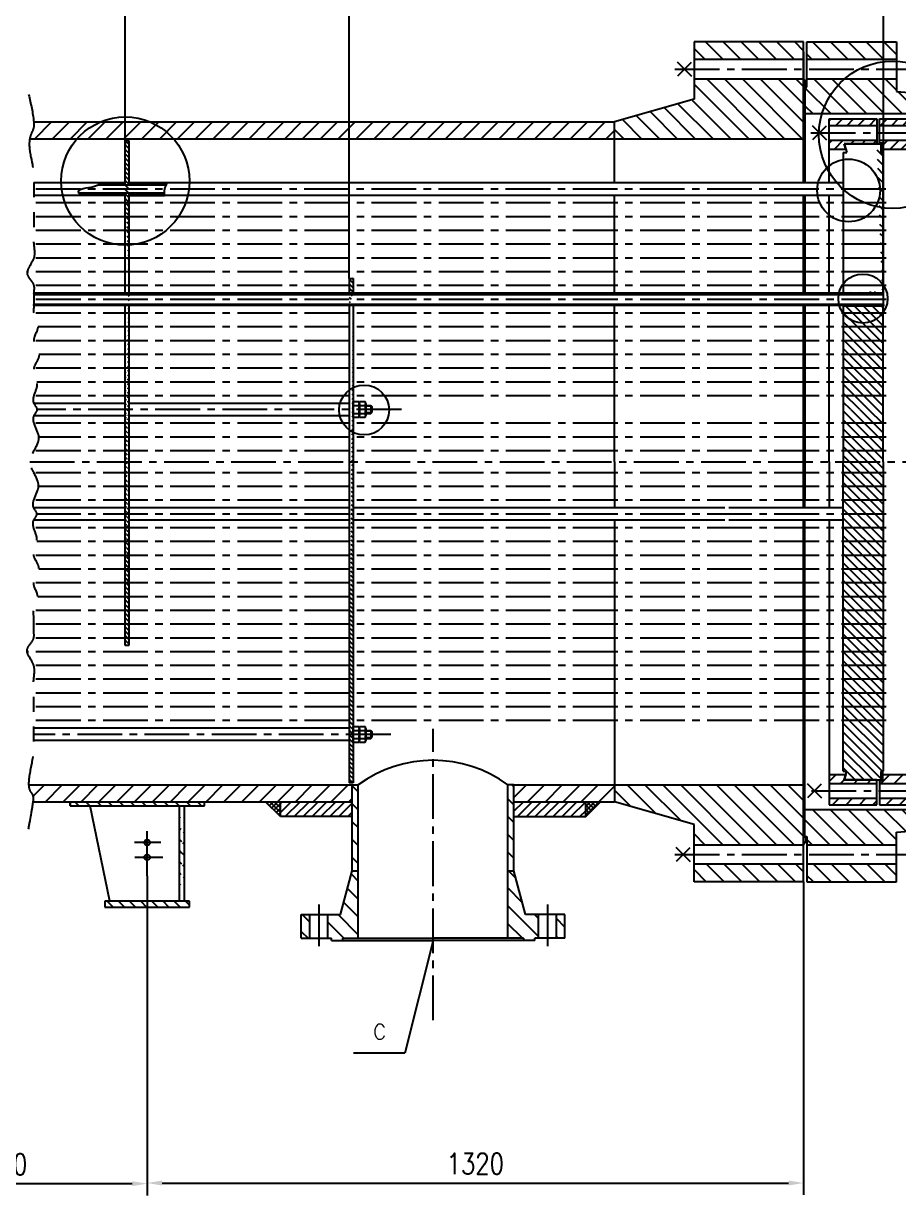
# Model space of a CAD drawing. Header units: inches. Extents: x 3444 to 13536, y 2141 to 9269.
# Drawn here: x 7655 to 9415, y 5562 to 7921 of the extents above; entities that cross this region are included whole.
import ezdxf

# ---------------------------------------------------------------- set-up
doc = ezdxf.new("R2010")
doc.units = ezdxf.units.IN
doc.header["$LTSCALE"] = 120
doc.linetypes.add('CENTER2', pattern=[1.125, 0.75, -0.125, 0.125, -0.125])
doc.linetypes.add('PHANTOM', pattern=[2.5, 1.25, -0.25, 0.25, -0.25, 0.25, -0.25])
for name, color, linetype in [('1轮廓实线层', 7, 'Continuous'), ('2细线层', 4, 'Continuous'), ('3中心线层', 1, 'CENTER2'), ('5剖面线层', 2, 'Continuous'), ('7标注层', 4, 'Continuous'), ('8符号标注层', 31, 'Continuous'), ('9双点划线层', 6, 'PHANTOM')]:
    doc.layers.add(name, color=color, linetype=linetype)
doc.styles.add('PC_TEXTSTYLE1', font='romans.shx', dxfattribs={"bigfont": 'hzfs.shx'})
doc.styles.add('TH_GBDIM', font='romans.shx', dxfattribs={"width": 0.8, "bigfont": 'hzfs.shx'})
doc.dimstyles.new('TH_GBDIM', dxfattribs={"dimscale": 12, "dimtxt": 3.5, "dimasz": 2.5, "dimexe": 2, "dimexo": 0, "dimgap": 1.5, "dimtad": 1, "dimdec": 1, "dimdsep": 46, "dimtxsty": 'TH_GBDIM', "dimcen": 2.5, "dimclrd": 130, "dimclre": 130, "dimclrt": 3, "dimadec": 0, "dimazin": 2, "dimtfac": 0.714286, "dimtdec": 1, "dimtmove": 0, "dimatfit": 3, "dimfxl": 1, "dimtolj": 1, "dimtzin": 0, "dimlwd": -1, "dimlwe": -1, "dimarcsym": 0})
pattern_1 = [(135, (-520.796, 459.931), (-17.96051, -17.96051), [])]
pattern_2 = [(135, (-520.7964, 459.9314), (-4.490128, -4.490128), []), (225, (-520.7964, 459.9314), (4.490128, -4.490128), [])]
pattern_3 = [(45, (-520.7964, 459.9314), (-2.245064, 2.245064), []), (135, (-520.7964, 459.9314), (-2.245064, -2.245064), [])]
pattern_4 = [(45, (-520.7964, 443.475), (-4.490128, 4.490128), [])]
pattern_5 = [(45, (-520.7964, 459.9314), (-0.56126601, 0.56126601), []), (135, (-520.7964, 459.9314), (-0.56126601, -0.56126601), [])]
pattern_6 = [(135, (-718.378, 459.931), (-8.980256, -8.980256), [])]
pattern_7 = [(75, (-718.378, 459.9314), (-6.133629, 1.643501), [])]
pattern_8 = [(135, (-373.764, 5.894), (-17.96051, -17.96051), [])]
pattern_9 = [(135, (-373.764, 5.894), (-4.490128, -4.490128), [])]
pattern_10 = [(135, (-373.764, 5.894), (-11.22532, -11.22532), [])]

# ---------------------------------------------------------------- blocks, each defined once
blk = doc.blocks.new('*D32')
at = {"layer": '1轮廓实线层', "color": 130}
for p, q in [((7859.9, 7684.6), (7859.9, 8478.4)), ((8309.9, 7407.6), (8309.9, 8478.4)), ((7889.9, 8454.4), (8279.9, 8454.4))]:
    blk.add_line(p, q, dxfattribs=at)
for points in [[(7889.9, 8459.4), (7889.9, 8449.4), (7859.9, 8454.4)], [(8279.9, 8459.4), (8279.9, 8449.4), (8309.9, 8454.4)]]:
    blk.add_solid(points, dxfattribs=at)
at = {"layer": 'Defpoints', "color": 0}
for p in [(8309.9, 8454.4), (7859.9, 7684.6), (8309.9, 7407.6)]:
    blk.add_point(p, dxfattribs=at)
at = {"layer": '1轮廓实线层', "color": 3, "insert": (8083.9, 8493.4), "char_height": 42, "attachment_point": 5, "style": 'TH_GBDIM'}
blk.add_mtext('\\A1;450', dxfattribs=at)
blk = doc.blocks.new('*D37')
at = {"layer": '1轮廓实线层', "color": 130}
for p, q in [((4558.8, 7038.6), (4558.8, 8720.8)), ((10024.9, 7038.6), (10024.9, 8720.8)), ((4588.8, 8696.8), (9994.9, 8696.8))]:
    blk.add_line(p, q, dxfattribs=at)
for points in [[(4588.8, 8701.8), (4588.8, 8691.8), (4558.8, 8696.8)], [(9994.9, 8701.8), (9994.9, 8691.8), (10024.9, 8696.8)]]:
    blk.add_solid(points, dxfattribs=at)
at = {"layer": 'Defpoints', "color": 0}
for p in [(10024.9, 8696.8), (4558.8, 7038.6), (10024.9, 7038.6)]:
    blk.add_point(p, dxfattribs=at)
at = {"layer": '1轮廓实线层', "color": 3, "insert": (7291.9, 8735.8), "char_height": 42, "attachment_point": 5, "style": 'TH_GBDIM'}
blk.add_mtext('\\A1;8915{}{}', dxfattribs=at)
blk = doc.blocks.new('*D38')
at = {"layer": '1轮廓实线层', "color": 130}
for p, q in [((5851.8, 7377.9), (5851.8, 8598.4)), ((9384.9, 7377.9), (9384.9, 8598.4)), ((5881.8, 8574.4), (9354.9, 8574.4))]:
    blk.add_line(p, q, dxfattribs=at)
for points in [[(5881.8, 8579.4), (5881.8, 8569.4), (5851.8, 8574.4)], [(9354.9, 8579.4), (9354.9, 8569.4), (9384.9, 8574.4)]]:
    blk.add_solid(points, dxfattribs=at)
at = {"layer": 'Defpoints', "color": 0}
for p in [(9384.9, 8574.4), (5851.8, 7377.9), (9384.9, 7377.9)]:
    blk.add_point(p, dxfattribs=at)
at = {"layer": '1轮廓实线层', "color": 3, "insert": (7618.4, 8613.4), "char_height": 42, "attachment_point": 5, "style": 'TH_GBDIM'}
blk.add_mtext('\\A1;7000{}{}', dxfattribs=at)
blk = doc.blocks.new('*D43')
at = {"layer": '1轮廓实线层', "color": 130}
for p, q in [((7259.8, 6205.4), (7259.8, 5562.1)), ((7903.9, 6205.4), (7903.9, 5562.1)), ((7289.8, 5586.1), (7873.9, 5586.1))]:
    blk.add_line(p, q, dxfattribs=at)
for points in [[(7289.8, 5591.1), (7289.8, 5581.1), (7259.8, 5586.1)], [(7873.9, 5591.1), (7873.9, 5581.1), (7903.9, 5586.1)]]:
    blk.add_solid(points, dxfattribs=at)
at = {"layer": 'Defpoints', "color": 0}
for p in [(7259.8, 6205.4), (7903.9, 6205.4), (7903.9, 5586.1)]:
    blk.add_point(p, dxfattribs=at)
at = {"layer": '1轮廓实线层', "color": 3, "insert": (7605.3, 5625.1), "char_height": 42, "attachment_point": 5, "style": 'TH_GBDIM'}
blk.add_mtext('\\A1;4090{}{}', dxfattribs=at)
blk = doc.blocks.new('*D50')
at = {"layer": '1轮廓实线层', "color": 130}
for p, q in [((7903.9, 6205.4), (7903.9, 5563.3)), ((9223.9, 6193.6), (9223.9, 5563.3)), ((7933.9, 5587.3), (9193.9, 5587.3))]:
    blk.add_line(p, q, dxfattribs=at)
for points in [[(7933.9, 5592.3), (7933.9, 5582.3), (7903.9, 5587.3)], [(9193.9, 5592.3), (9193.9, 5582.3), (9223.9, 5587.3)]]:
    blk.add_solid(points, dxfattribs=at)
at = {"layer": 'Defpoints', "color": 0}
for p in [(7903.9, 6205.4), (9223.9, 6193.6), (9223.9, 5587.3)]:
    blk.add_point(p, dxfattribs=at)
at = {"layer": '1轮廓实线层', "color": 3, "insert": (8563.9, 5626.3), "char_height": 42, "attachment_point": 5, "style": 'TH_GBDIM'}
blk.add_mtext('\\A1;1320', dxfattribs=at)

msp = doc.modelspace()

# ---------------------------------------------------------------- hatches: boundary and pattern name
at = {"layer": '5剖面线层'}
h = msp.add_hatch(dxfattribs=at)
h.set_pattern_fill('ANSI31', color=256, scale=8, angle=90, style=0)
h.set_pattern_definition(pattern_8)
h.paths.add_polyline_path([(9223.95, 7883.56), (9003.95, 7883.56), (9003.95, 7848.06), (9223.95, 7848.06)])
h.paths.add_polyline_path([(9223.95, 7809.06), (9003.95, 7809.06), (9003.95, 7768.56), (8843.95, 7722.56), (8843.95, 7688.56), (9223.95, 7688.56)])
h.paths.add_polyline_path([(9410.95, 7883.56), (9230.95, 7883.56), (9230.95, 7848.06), (9358.04, 7848.06, -0.0849661), (9410.95, 7854.47)])
h.paths.add_polyline_path([(9410.95, 7854.47, 0.0849661), (9358.04, 7848.06), (9410.95, 7848.06)])
h.paths.add_polyline_path([(9410.95, 7783.56), (9410.95, 7809.06), (9292.2, 7809.06, 0.1315576), (9250.91, 7738.56), (9550.95, 7738.56), (9550.95, 7752.55, 0.0362812), (9541.33, 7773.32)])
h.paths.add_polyline_path([(9292.2, 7809.06), (9230.95, 7809.06), (9230.95, 7792.56), (9226.95, 7792.56), (9226.95, 7738.56), (9250.91, 7738.56, -0.1315576)])
h.paths.add_polyline_path([(9550.95, 7772.56), (9541.33, 7773.32, -0.0362812), (9550.95, 7752.55)], flags=17)
h = msp.add_hatch(dxfattribs=at)
h.set_pattern_fill('ANSI37', color=256, style=0)
h.set_pattern_definition(pattern_3)
h.paths.add_polyline_path([(9226.95, 7792.56), (9223.95, 7792.56), (9223.95, 7738.56), (9226.95, 7738.56)])
h = msp.add_hatch(dxfattribs=at)
h.set_pattern_fill('ANSI31', color=256, scale=8, style=0)
h.set_pattern_definition([(45, (-520.796, 459.931), (-17.96051, 17.96051), [])])
h.paths.add_polyline_path([(8843.95, 7722.56), (7675.83, 7722.56), (7675.83, 7688.56), (8843.95, 7688.56)])
h = msp.add_hatch(dxfattribs=at)
h.set_pattern_fill('ANSI31', color=256, scale=5, style=0)
h.set_pattern_definition([(45, (-373.764, 5.894), (-11.22532, 11.22532), [])])
h.paths.add_polyline_path([(9371.45, 7728.56), (9275.45, 7728.56), (9275.45, 7715.56), (9371.45, 7715.56)])
h.paths.add_polyline_path([(9305.45, 7678.56), (9371.45, 7678.56), (9371.45, 7685.56), (9275.45, 7685.56), (9275.45, 7667.56), (9309.02, 7667.56)])
h.paths.add_polyline_path([(9526.95, 7728.56), (9376.95, 7728.56), (9376.95, 7715.56), (9526.95, 7715.56)])
h.paths.add_polyline_path([(9526.95, 7685.56), (9376.95, 7685.56), (9376.95, 7680.06), (9382.95, 7680.06), (9382.95, 7667.56), (9526.95, 7667.56)])
h = msp.add_hatch(dxfattribs=at)
h.set_pattern_fill('ANSI31', color=256, scale=4, angle=90, style=0)
h.set_pattern_definition(pattern_6)
edge = h.paths.add_edge_path()
edge.add_line((9371.45, 7678.56), (9305.45, 7678.56))
edge.add_line((9305.45, 7678.56), (9311.13, 7661.06))
edge.add_line((9303.95, 7661.06), (9303.95, 7377.9))
edge.add_line((9303.95, 7661.06), (9311.13, 7661.06))
edge.add_line((9305.45, 7678.56), (9379.95, 7678.56))
edge.add_line((9379.95, 7661.06), (9379.95, 7678.56))
edge.add_line((9379.95, 7661.06), (9383.95, 7661.06))
edge.add_line((9383.95, 7378.9), (9383.95, 7661.06))
edge.add_line((9384.95, 7377.9), (7675.83, 7377.9))
edge.add_line((9358.95, 7378.9), (9355.95, 7378.9))
edge.add_line((9355.95, 7378.9), (9355.95, 7377.9))
edge.add_line((9358.95, 7377.9), (9358.95, 7378.9))
edge.add_line((9364.95, 7378.9), (9364.95, 7377.9))
edge.add_line((9367.95, 7378.9), (9364.95, 7378.9))
edge.add_line((9367.95, 7377.9), (9367.95, 7378.9))
edge.add_line((9383.95, 7378.9), (9381.95, 7377.9))
h = msp.add_hatch(dxfattribs=at)
h.set_pattern_fill('ANSI31', color=256, scale=2, angle=90, style=0)
h.set_pattern_definition(pattern_9)
edge = h.paths.add_edge_path()
edge.add_line((7867.95, 7684.56), (7859.95, 7684.56))
edge.add_line((7859.95, 7595.11), (7859.95, 7684.56))
edge.add_line((7867.95, 7595.11), (7867.95, 7684.56))
edge.add_line((7859.95, 7377.9), (7859.95, 7579.11))
edge.add_line((7867.95, 7377.9), (7867.95, 7579.11))
edge.add_line((7859.95, 6669.56), (7859.95, 7352.9))
edge.add_line((7867.95, 6669.56), (7867.95, 7352.9))
edge.add_line((7859.95, 6669.56), (7867.95, 6669.56))
h = msp.add_hatch(dxfattribs=at)
h.set_pattern_fill('ANSI37', color=256, style=0)
h.set_pattern_definition(pattern_3)
h.paths.add_polyline_path([(9382.95, 7678.56), (9379.95, 7678.56), (9379.95, 7662.56), (9382.95, 7662.56)])
h = msp.add_hatch(dxfattribs=at)
h.set_pattern_fill('ANSI31', color=256, scale=2, style=0)
h.set_pattern_definition(pattern_4)
edge = h.paths.add_edge_path()
edge.add_line((7859.95, 7599.61), (7806.67, 7599.61))
edge.add_spline(control_points=[(7806.67, 7599.61), (7806.66, 7598.72), (7806.43, 7597.89), (7805.97, 7597.11)], knot_values=[69.5063274, 69.5063274, 69.5063274, 69.5063274, 74.9851504, 74.9851504, 74.9851504, 74.9851504], degree=3, periodic=0)
edge.add_line((7805.97, 7597.11), (7859.95, 7597.11))
edge.add_line((7859.95, 7597.11), (7859.95, 7599.61))
edge = h.paths.add_edge_path()
edge.add_line((7859.95, 7577.11), (7768.25, 7577.11))
edge.add_spline(control_points=[(7768.25, 7577.11), (7769.05, 7576.3), (7769.99, 7575.47), (7771.05, 7574.61)], knot_values=[133.8829507, 133.8829507, 133.8829507, 133.8829507, 137.77915, 137.77915, 137.77915, 137.77915], degree=3, periodic=0)
edge.add_line((7771.05, 7574.61), (7859.95, 7574.61))
edge.add_line((7859.95, 7574.61), (7859.95, 7577.11))
h = msp.add_hatch(dxfattribs=at)
h.set_pattern_fill('ANSI31', color=256, scale=2, style=0)
h.set_pattern_definition(pattern_4)
edge = h.paths.add_edge_path()
edge.add_spline(control_points=[(7942.44, 7597.11), (7942.82, 7597.95), (7943.2, 7598.79), (7943.58, 7599.61)], knot_values=[87.1721879, 87.1721879, 87.1721879, 87.1721879, 89.4099384, 89.4099384, 89.4099384, 89.4099384], degree=3, periodic=0)
edge.add_line((7943.58, 7599.61), (7867.95, 7599.61))
edge.add_line((7867.95, 7599.61), (7867.95, 7597.11))
edge.add_line((7867.95, 7597.11), (7942.44, 7597.11))
edge = h.paths.add_edge_path()
edge.add_spline(control_points=[(7939.04, 7574.61), (7938.8, 7575.41), (7938.62, 7576.25), (7938.47, 7577.11)], knot_values=[106.551864, 106.551864, 106.551864, 106.551864, 108.9596599, 108.9596599, 108.9596599, 108.9596599], degree=3, periodic=0)
edge.add_line((7938.47, 7577.11), (7867.95, 7577.11))
edge.add_line((7867.95, 7577.11), (7867.95, 7574.61))
edge.add_line((7867.95, 7574.61), (7939.04, 7574.61))
h = msp.add_hatch(dxfattribs=at)
h.set_pattern_fill('ANSI31', color=256, scale=2, angle=90, style=0)
h.set_pattern_definition(pattern_9)
edge = h.paths.add_edge_path()
edge.add_line((8309.95, 7407.56), (8317.95, 7407.56))
edge.add_line((8309.95, 7407.56), (8309.95, 7377.9))
edge.add_line((8317.95, 7407.56), (8317.95, 7377.9))
edge.add_line((8309.95, 7352.9), (8309.95, 6392.56))
edge.add_line((8317.95, 7352.9), (8317.95, 6392.56))
edge.add_line((8317.95, 6392.56), (8309.95, 6392.56))
h = msp.add_hatch(dxfattribs=at)
h.set_pattern_fill('ANSI31', color=256, scale=2, angle=30, style=0)
h.set_pattern_definition(pattern_7)
h.paths.add_polyline_path([(5851.82, 7377.9), (7620.76, 7377.9), (7620.76, 7375.4), (5851.82, 7375.4)])
h.paths.add_polyline_path([(7620.76, 7352.9), (7620.76, 7355.4), (5851.82, 7355.4), (5851.82, 7352.9)])
h.paths.add_polyline_path([(9384.95, 7377.9), (7675.83, 7377.9), (7675.83, 7375.4), (9384.95, 7375.4)])
h.paths.add_polyline_path([(7675.83, 7355.4), (9384.95, 7355.4), (9384.95, 7352.9), (7675.83, 7352.9)])
edge = h.paths.add_edge_path()
edge.add_line((9384.95, 7377.9), (7675.83, 7377.9))
h = msp.add_hatch(dxfattribs=at)
h.set_pattern_fill('ANSI31', color=256, scale=2, angle=30, style=0)
h.set_pattern_definition(pattern_7)
h.paths.add_polyline_path([(7675.83, 7375.4), (9384.95, 7375.4), (9384.95, 7377.9), (7675.83, 7377.9)])
h = msp.add_hatch(dxfattribs=at)
h.set_pattern_fill('ANSI37', color=256, scale=0.25, style=0)
h.set_pattern_definition(pattern_5)
h.paths.add_polyline_path([(9383.95, 7378.9), (9381.95, 7377.9), (9384.95, 7377.9)])
h = msp.add_hatch(dxfattribs=at)
h.set_pattern_fill('ANSI31', color=256, scale=4, angle=90, style=0)
h.set_pattern_definition(pattern_6)
h.paths.add_polyline_path([(9383.95, 7351.9), (9381.95, 7352.9), (9367.95, 7352.9), (9367.95, 7351.9), (9364.95, 7351.9), (9364.95, 7352.9), (9358.95, 7352.9), (9358.95, 7351.9), (9355.95, 7351.9), (9355.95, 7352.9), (9303.95, 7352.9), (9303.95, 7337.69), (9383.95, 7337.69)])
h.paths.add_polyline_path([(9383.95, 7337.69), (9303.95, 7337.69), (9303.95, 7309.98), (9383.95, 7309.98)])
h = msp.add_hatch(dxfattribs=at)
h.set_pattern_fill('ANSI37', color=256, scale=0.25, style=0)
h.set_pattern_definition(pattern_5)
h.paths.add_polyline_path([(9384.95, 7352.9), (9381.95, 7352.9), (9383.95, 7351.9)])
h = msp.add_hatch(dxfattribs=at)
h.set_pattern_fill('ANSI31', color=256, scale=4, angle=90, style=0)
h.set_pattern_definition(pattern_6)
h.paths.add_polyline_path([(9383.95, 7309.98), (9303.95, 7309.98), (9303.95, 7282.26), (9383.95, 7282.26)])
h.paths.add_polyline_path([(9383.95, 7282.26), (9303.95, 7282.26), (9303.95, 7254.55), (9383.95, 7254.55)])
h.paths.add_polyline_path([(9383.95, 7254.55), (9303.95, 7254.55), (9303.95, 7226.84), (9383.95, 7226.84)])
h.paths.add_polyline_path([(9383.95, 7226.84), (9303.95, 7226.84), (9303.95, 7199.13), (9383.95, 7199.13)])
h.paths.add_polyline_path([(9383.95, 7199.13), (9303.95, 7199.13), (9303.95, 7171.41), (9383.95, 7171.41)])
h.paths.add_polyline_path([(9383.95, 7171.41), (9303.95, 7171.41), (9303.95, 7143.7), (9383.95, 7143.7)])
h = msp.add_hatch(dxfattribs=at)
h.set_pattern_fill('ANSI31', color=256, scale=4, angle=90, style=0)
h.set_pattern_definition(pattern_6)
h.paths.add_polyline_path([(9383.95, 7143.7), (9303.95, 7143.7), (9303.95, 7115.99), (9383.95, 7115.99)])
h.paths.add_polyline_path([(9383.95, 7115.99), (9303.95, 7115.99), (9303.95, 7088.27), (9383.95, 7088.27)])
h.paths.add_polyline_path([(9383.95, 7088.27), (9303.95, 7088.27), (9303.95, 7060.56), (9383.95, 7060.56)])
h.paths.add_polyline_path([(9383.95, 7060.56), (9303.95, 7060.56), (9303.95, 7038.56), (9383.95, 7038.56)])
h.paths.add_polyline_path([(9383.95, 7038.56), (9303.95, 7038.56), (9303.95, 7016.56), (9383.95, 7016.56)])
h.paths.add_polyline_path([(9383.95, 7016.56), (9303.95, 7016.56), (9303.95, 6988.85), (9383.95, 6988.85)])
h.paths.add_polyline_path([(9383.95, 6988.85), (9303.95, 6988.85), (9303.95, 6961.14), (9383.95, 6961.14)])
h.paths.add_polyline_path([(9383.95, 6961.14), (9303.95, 6961.14), (9303.95, 6933.42), (9383.95, 6933.42)])
h.paths.add_polyline_path([(9383.95, 6933.42), (9303.95, 6933.42), (9303.95, 6905.71), (9383.95, 6905.71)])
h.paths.add_polyline_path([(9383.95, 6905.71), (9303.95, 6905.71), (9303.95, 6878), (9383.95, 6878)])
h.paths.add_polyline_path([(9383.95, 6878), (9303.95, 6878), (9303.95, 6850.29), (9383.95, 6850.29)])
h.paths.add_polyline_path([(9383.95, 6850.29), (9303.95, 6850.29), (9303.95, 6822.57), (9383.95, 6822.57)])
h.paths.add_polyline_path([(9383.95, 6822.57), (9303.95, 6822.57), (9303.95, 6794.86), (9383.95, 6794.86)])
h.paths.add_polyline_path([(9383.95, 6794.86), (9303.95, 6794.86), (9303.95, 6767.15), (9383.95, 6767.15)])
h.paths.add_polyline_path([(9383.95, 6767.15), (9303.95, 6767.15), (9303.95, 6739.43), (9383.95, 6739.43)])
h.paths.add_polyline_path([(9383.95, 6739.43), (9303.95, 6739.43), (9303.95, 6711.72), (9383.95, 6711.72)])
h.paths.add_polyline_path([(9383.95, 6711.72), (9303.95, 6711.72), (9303.95, 6684.01), (9383.95, 6684.01)])
h.paths.add_polyline_path([(9383.95, 6684.01), (9303.95, 6684.01), (9303.95, 6656.3), (9383.95, 6656.3)])
h.paths.add_polyline_path([(9383.95, 6656.3), (9303.95, 6656.3), (9303.95, 6628.58), (9383.95, 6628.58)])
h.paths.add_polyline_path([(9383.95, 6628.58), (9303.95, 6628.58), (9303.95, 6600.87), (9383.95, 6600.87)])
h.paths.add_polyline_path([(9383.95, 6600.87), (9303.95, 6600.87), (9303.95, 6573.16), (9383.95, 6573.16)])
h.paths.add_polyline_path([(9383.95, 6573.16), (9303.95, 6573.16), (9303.95, 6545.44), (9383.95, 6545.44)])
h = msp.add_hatch(dxfattribs=at)
h.set_pattern_fill('ANSI31', color=256, scale=4, angle=90, style=0)
h.set_pattern_definition(pattern_6)
h.paths.add_polyline_path([(9383.95, 6545.44), (9303.95, 6545.44), (9303.95, 6517.73), (9383.95, 6517.73)])
h.paths.add_polyline_path([(9383.95, 6517.73), (9303.95, 6517.73), (9303.95, 6416.06), (9311.13, 6416.06), (9305.45, 6398.56), (9379.95, 6398.56), (9379.95, 6414.56), (9379.95, 6416.06), (9383.95, 6416.06)])
h = msp.add_hatch(dxfattribs=at)
h.set_pattern_fill('ANSI31', color=256, scale=6, style=0)
h.set_pattern_definition([(45, (-373.764, 5.894), (-13.470384, 13.470384), [])])
h.paths.add_polyline_path([(9526.95, 6409.56), (9382.95, 6409.56), (9382.95, 6398.56), (9382.95, 6397.06), (9376.95, 6397.06), (9376.95, 6391.56), (9526.95, 6391.56)])
h.paths.add_polyline_path([(9526.95, 6361.56), (9376.95, 6361.56), (9376.95, 6348.56), (9526.95, 6348.56)])
h.paths.add_polyline_path([(9371.45, 6361.56), (9275.45, 6361.56), (9275.45, 6348.56), (9371.45, 6348.56)])
h.paths.add_polyline_path([(9309.02, 6409.56), (9275.45, 6409.56), (9275.45, 6391.56), (9371.45, 6391.56), (9371.45, 6398.56), (9305.45, 6398.56)])
h = msp.add_hatch(dxfattribs=at)
h.set_pattern_fill('ANSI37', color=256, style=0)
h.set_pattern_definition(pattern_3)
h.paths.add_polyline_path([(9382.95, 6414.56), (9379.95, 6414.56), (9379.95, 6398.56), (9382.95, 6398.56)])
h = msp.add_hatch(dxfattribs=at)
h.set_pattern_fill('ANSI31', color=256, scale=8, style=0)
h.set_pattern_definition([(45, (-373.764, 5.894), (-17.96051, 17.96051), [])])
h.paths.add_polyline_path([(8316.45, 6388.56), (7675.83, 6388.56), (7675.83, 6354.56), (8316.45, 6354.56)])
h.paths.add_polyline_path([(8843.95, 6388.56), (8641.45, 6388.56), (8641.45, 6354.56), (8843.95, 6354.56)])
h = msp.add_hatch(dxfattribs=at)
h.set_pattern_fill('ANSI31', color=256, scale=8, angle=90, style=0)
h.set_pattern_definition(pattern_1)
h.paths.add_polyline_path([(8328.45, 6388.56), (8316.45, 6388.56), (8316.45, 6215.56), (8328.45, 6215.56)])
h.paths.add_polyline_path([(8641.45, 6388.56), (8629.45, 6388.56), (8629.45, 6215.56), (8641.45, 6215.56)])
h = msp.add_hatch(dxfattribs=at)
h.set_pattern_fill('ANSI31', color=256, scale=8, angle=90, style=0)
h.set_pattern_definition(pattern_8)
h.paths.add_polyline_path([(9223.95, 6388.56), (8843.95, 6388.56), (8843.95, 6354.56), (9003.95, 6308.56), (9003.95, 6268.06), (9223.95, 6268.06)])
h.paths.add_polyline_path([(9223.95, 6229.06), (9003.95, 6229.06), (9003.95, 6193.56), (9223.95, 6193.56)])
h.paths.add_polyline_path([(9410.95, 6229.06), (9230.95, 6229.06), (9230.95, 6193.56), (9410.95, 6193.56)])
h.paths.add_polyline_path([(9550.95, 6338.56), (9226.95, 6338.56), (9226.95, 6284.56), (9230.95, 6284.56), (9230.95, 6268.06), (9410.95, 6268.06), (9410.95, 6293.56), (9550.95, 6304.56)])
h = msp.add_hatch(dxfattribs=at)
h.set_pattern_fill('ANSI31', color=256, scale=5, angle=90, style=0)
h.set_pattern_definition(pattern_10)
h.paths.add_polyline_path([(8018.95, 6354.56), (7748.95, 6354.56), (7748.95, 6346.56), (8018.95, 6346.56)])
h = msp.add_hatch(dxfattribs=at)
h.set_pattern_fill('ANSI31', color=256, scale=5, angle=90, style=0)
h.set_pattern_definition(pattern_10)
edge = h.paths.add_edge_path()
edge.add_line((7968.95, 6154.56), (7968.95, 6346.56))
edge.add_line((7978.95, 6154.56), (7978.95, 6346.56))
h = msp.add_hatch(dxfattribs=at)
h.set_pattern_fill('ANSI37', color=256, scale=2, angle=90, style=0)
h.set_pattern_definition(pattern_2)
h.paths.add_polyline_path([(8171.95, 6354.56), (8141.95, 6354.56), (8171.95, 6324.56)])
h = msp.add_hatch(dxfattribs=at)
h.set_pattern_fill('ANSI31', color=256, scale=4, style=0)
h.set_pattern_definition([(45, (-520.796, 459.931), (-8.980256, 8.980256), [])])
h.paths.add_polyline_path([(8316.45, 6354.56), (8171.95, 6354.56), (8171.95, 6324.56), (8316.45, 6324.56)])
h.paths.add_polyline_path([(8785.95, 6354.56), (8641.45, 6354.56), (8641.45, 6324.56), (8785.95, 6324.56)])
h = msp.add_hatch(dxfattribs=at)
h.set_pattern_fill('ANSI37', color=256, scale=2, angle=90, style=0)
h.set_pattern_definition(pattern_2)
h.paths.add_polyline_path([(8815.95, 6354.56), (8785.95, 6354.56), (8785.95, 6324.56)])
h = msp.add_hatch(dxfattribs=at)
h.set_pattern_fill('ANSI37', color=256, style=0)
h.set_pattern_definition(pattern_3)
h.paths.add_polyline_path([(9226.95, 6338.56), (9223.95, 6338.56), (9223.95, 6284.56), (9226.95, 6284.56)])
h = msp.add_hatch(dxfattribs=at)
h.set_pattern_fill('ANSI31', color=256, scale=8, angle=90, style=0)
h.set_pattern_definition(pattern_1)
h.paths.add_polyline_path([(8328.45, 6215.56), (8316.45, 6215.56), (8292.95, 6127.56), (8266.95, 6127.56), (8266.95, 6080.06), (8274.45, 6080.06), (8274.45, 6075.56), (8296.95, 6075.56), (8296.95, 6080.06), (8328.45, 6080.06)])
h.paths.add_polyline_path([(8230.95, 6127.56), (8213.95, 6127.56), (8213.95, 6080.06), (8230.95, 6080.06)])
h.paths.add_polyline_path([(8641.45, 6215.56), (8629.45, 6215.56), (8629.45, 6080.06), (8660.95, 6080.06), (8660.95, 6075.56), (8683.45, 6075.56), (8683.45, 6080.06), (8690.95, 6080.06), (8690.95, 6127.56), (8664.95, 6127.56)])
h.paths.add_polyline_path([(8743.95, 6127.56), (8726.95, 6127.56), (8726.95, 6080.06), (8743.95, 6080.06)])
h = msp.add_hatch(dxfattribs=at)
h.set_pattern_fill('ANSI31', color=256, scale=5, angle=90, style=0)
h.set_pattern_definition(pattern_10)
h.paths.add_polyline_path([(7988.95, 6154.56), (7818.95, 6154.56), (7818.95, 6142.56), (7903.95, 6142.56), (7988.95, 6142.56)])

# ---------------------------------------------------------------- linework, layer by layer
at = {"layer": '1轮廓实线层'}
for p, q in [((9003.95, 7883.56), (9003.95, 7768.56)), ((9223.95, 7883.56), (9003.95, 7883.56)), ((9223.95, 7599.61), (9223.95, 7883.56)), ((9230.95, 7792.56), (9230.95, 7883.56)), ((9230.95, 7883.56), (9410.95, 7883.56)), ((9410.95, 7883.56), (9410.95, 7783.56)), ((9223.95, 7863.56), (9223.95, 7599.61)), ((9223.95, 7848.06), (9003.95, 7848.06)), ((9410.95, 7848.06), (9230.95, 7848.06)), ((9003.95, 7809.06), (9223.95, 7809.06)), ((9227.95, 7803.56), (9223.95, 7809.06)), ((9230.95, 7809.06), (9410.95, 7809.06)), ((9227.95, 7793.56), (9223.95, 7793.56)), ((9223.95, 7792.56), (9226.95, 7792.56)), ((9223.95, 7792.56), (9230.95, 7792.56)), ((9226.95, 7792.56), (9223.95, 7792.56)), ((9223.95, 7792.56), (9223.95, 7738.56)), ((9226.95, 7792.56), (9226.95, 7599.61)), ((9226.95, 7738.56), (9226.95, 7792.56)), ((9227.95, 7792.56), (9227.95, 7803.56)), ((9227.95, 7792.56), (9227.95, 7803.56)), ((9410.95, 7783.56), (9550.95, 7772.56)), ((9003.95, 7768.56), (8843.95, 7722.56)), ((9640.95, 7738.56), (9223.95, 7738.56)), ((9223.95, 7738.56), (9226.95, 7738.56)), ((7675.83, 7722.56), (8843.95, 7722.56)), ((8843.95, 7599.61), (8843.95, 7722.56)), ((9275.45, 7728.56), (9371.45, 7728.56)), ((9275.45, 7599.61), (9275.45, 7728.56)), ((9275.45, 7715.56), (9371.45, 7715.56)), ((9371.45, 7728.56), (9371.45, 7678.56)), ((9376.95, 7728.56), (9526.95, 7728.56)), ((9376.95, 7678.56), (9376.95, 7728.56)), ((9376.95, 7715.56), (9526.95, 7715.56)), ((7667.73, 7688.56), (9223.95, 7688.56)), ((7867.95, 7684.56), (7859.95, 7684.56)), ((7859.95, 7684.56), (7859.95, 7674.56)), ((7859.95, 7684.56), (7859.95, 7674.56)), ((7859.95, 7595.11), (7859.95, 7684.56)), ((7867.95, 7595.11), (7867.95, 7684.56)), ((9275.45, 7685.56), (9371.45, 7685.56)), ((9275.45, 7667.56), (9309.02, 7667.56)), ((9309.02, 7667.56), (9305.45, 7678.56)), ((9305.45, 7678.56), (9311.13, 7661.06)), ((9305.45, 7678.56), (9379.95, 7678.56)), ((9371.45, 7678.56), (9305.45, 7678.56)), ((9376.95, 7685.56), (9526.95, 7685.56)), ((9376.95, 7680.06), (9382.95, 7680.06)), ((9379.95, 7678.56), (9379.95, 7662.56)), ((9382.95, 7678.56), (9379.95, 7678.56)), ((9379.95, 7661.06), (9379.95, 7678.56)), ((9382.95, 7680.06), (9382.95, 7661.06)), ((9382.95, 7661.06), (9382.95, 7678.56)), ((9382.95, 7667.56), (9526.95, 7667.56)), ((9303.95, 7661.06), (9311.13, 7661.06)), ((9303.95, 7661.06), (9303.95, 7377.9)), ((9379.95, 7662.56), (9382.95, 7662.56)), ((9379.95, 7661.06), (9383.95, 7661.06)), ((9383.95, 7378.9), (9383.95, 7661.06)), ((7859.95, 7599.61), (7675.83, 7599.61)), ((7941.56, 7595.11), (7804.07, 7595.11)), ((7805.97, 7597.11), (7859.95, 7597.11)), ((9303.95, 7599.61), (7867.95, 7599.61)), ((7867.95, 7599.61), (7867.95, 7597.11)), ((7867.95, 7597.11), (7942.44, 7597.11)), ((7867.95, 7597.11), (7942.44, 7597.11)), ((7859.95, 7574.61), (7675.83, 7574.61)), ((7938.23, 7579.11), (7766.51, 7579.11)), ((7768.25, 7577.11), (7859.95, 7577.11)), ((7859.95, 7377.9), (7859.95, 7579.11)), ((7867.95, 7377.9), (7867.95, 7579.11)), ((7867.95, 7577.11), (7867.95, 7574.61)), ((7867.95, 7577.11), (7938.47, 7577.11)), ((7867.95, 7577.11), (7938.47, 7577.11)), ((9303.95, 7574.61), (7867.95, 7574.61)), ((7867.95, 7574.61), (7939.04, 7574.61)), ((8843.95, 7377.9), (8843.95, 7574.61)), ((9223.95, 7377.9), (9223.95, 7574.61)), ((9223.95, 7574.61), (9223.95, 7377.9)), ((9226.95, 7574.61), (9226.95, 7377.9)), ((9275.45, 7377.9), (9275.45, 7574.61)), ((8309.95, 7407.56), (8309.95, 7377.9)), ((8309.95, 7407.56), (8317.95, 7407.56)), ((8317.95, 7407.56), (8317.95, 7377.9)), ((9384.95, 7377.9), (7675.83, 7377.9)), ((9384.95, 7377.9), (7675.83, 7377.9)), ((9384.95, 7375.4), (7675.83, 7375.4)), ((7675.83, 7375.4), (9384.95, 7375.4)), ((9303.95, 7378.4), (9356.95, 7378.4)), ((9359.95, 7378.9), (9356.95, 7378.9)), ((9356.95, 7378.9), (9356.95, 7377.9)), ((9364.95, 7377.9), (9358.95, 7377.9)), ((9359.95, 7377.9), (9359.95, 7378.9)), ((9368.95, 7378.9), (9365.95, 7378.9)), ((9365.95, 7378.9), (9365.95, 7377.9)), ((9368.95, 7377.9), (9368.95, 7378.9)), ((9368.95, 7378.4), (9382.95, 7378.4)), ((9383.95, 7378.9), (9381.95, 7377.9)), ((9384.95, 7377.9), (9381.95, 7377.9)), ((9384.95, 7377.9), (9383.95, 7378.9)), ((9384.95, 7352.9), (9384.95, 7377.9)), ((9384.95, 7375.4), (9384.95, 7377.9)), ((9384.95, 7355.4), (7675.83, 7355.4)), ((7675.83, 7355.4), (9384.95, 7355.4)), ((9384.95, 7352.9), (7675.83, 7352.9)), ((9384.95, 7352.9), (7675.83, 7352.9)), ((7859.95, 6669.56), (7859.95, 7352.9)), ((7867.95, 6669.56), (7867.95, 7352.9)), ((8309.95, 7352.9), (8309.95, 6392.56)), ((8317.95, 7352.9), (8317.95, 6392.56)), ((8843.95, 7038.56), (8843.95, 7352.9)), ((9223.95, 6945.92), (9223.95, 7352.9)), ((9226.95, 7352.9), (9226.95, 6959.76)), ((9275.45, 7038.56), (9275.45, 7352.9)), ((9303.95, 7352.9), (9303.95, 7038.56)), ((9303.95, 7352.4), (9356.95, 7352.4)), ((9356.95, 7351.9), (9356.95, 7352.9)), ((9359.95, 7351.9), (9356.95, 7351.9)), ((9364.95, 7352.9), (9358.95, 7352.9)), ((9359.95, 7352.9), (9359.95, 7351.9)), ((9365.95, 7351.9), (9365.95, 7352.9)), ((9368.95, 7351.9), (9365.95, 7351.9)), ((9368.95, 7352.9), (9368.95, 7351.9)), ((9368.95, 7352.4), (9382.95, 7352.4)), ((9383.95, 7351.9), (9381.95, 7352.9)), ((9384.95, 7352.9), (9381.95, 7352.9)), ((9384.95, 7352.9), (9383.95, 7351.9)), ((9383.95, 7038.56), (9383.95, 7351.9)), ((9384.95, 7355.4), (9384.95, 7352.9)), ((7859.95, 7156.2), (7675.83, 7156.2)), ((8309.95, 7156.2), (7867.95, 7156.2)), ((8317.95, 7159.7), (8329.38, 7159.7)), ((8317.95, 7143.7), (8317.95, 7159.7)), ((8317.95, 7151.7), (8329.38, 7151.7)), ((8330.75, 7143.7), (8330.75, 7159.7)), ((8330.75, 7159.7), (8342.18, 7159.7)), ((8330.75, 7155.7), (8330.75, 7131.7)), ((8330.75, 7151.7), (8342.18, 7151.7)), ((8330.75, 7151.7), (8342.18, 7151.7)), ((8343.55, 7155.7), (8343.55, 7131.7)), ((8343.55, 7151.7), (8353.55, 7151.7)), ((8353.55, 7151.7), (8353.55, 7135.7)), ((8353.55, 7151.7), (8355.55, 7149.7)), ((8355.55, 7149.7), (8355.55, 7137.7)), ((7859.95, 7131.2), (7675.83, 7131.2)), ((8309.95, 7131.2), (7867.95, 7131.2)), ((8317.95, 7127.7), (8317.95, 7143.7)), ((8317.95, 7135.7), (8329.38, 7135.7)), ((8329.38, 7127.7), (8317.95, 7127.7)), ((8330.75, 7127.7), (8330.75, 7143.7)), ((8330.75, 7135.7), (8342.18, 7135.7)), ((8330.75, 7135.7), (8342.18, 7135.7)), ((8342.18, 7127.7), (8330.75, 7127.7)), ((8343.55, 7135.7), (8353.55, 7135.7)), ((8353.55, 7135.7), (8355.55, 7137.7)), ((9223.95, 7038.56), (9223.95, 7131.2)), ((9223.95, 7131.2), (9223.95, 6948.18)), ((9226.95, 6945.92), (9226.95, 7117.36)), ((8843.95, 7038.56), (8843.95, 6945.92)), ((9275.45, 7038.56), (9275.45, 6945.92)), ((9303.95, 6416.06), (9303.95, 7038.56)), ((9383.95, 7038.56), (9383.95, 6416.06)), ((7859.95, 6945.92), (7675.83, 6945.92)), ((8309.95, 6945.92), (7867.95, 6945.92)), ((9065.95, 6945.92), (8317.95, 6945.92)), ((9303.95, 6945.92), (9073.95, 6945.92)), ((7859.95, 6920.92), (7675.83, 6920.92)), ((8309.95, 6920.92), (7867.95, 6920.92)), ((9065.95, 6920.92), (8317.95, 6920.92)), ((8843.95, 6920.92), (8843.95, 6388.56)), ((9303.95, 6920.92), (9073.95, 6920.92)), ((9223.95, 6193.56), (9223.95, 6920.92)), ((9226.95, 6284.56), (9226.95, 6920.92)), ((9275.45, 6920.92), (9275.45, 6348.56)), ((7859.95, 6669.56), (7867.95, 6669.56)), ((8309.95, 6502.52), (7675.83, 6502.52)), ((8317.95, 6506.02), (8329.38, 6506.02)), ((8317.95, 6490.02), (8317.95, 6506.02)), ((8317.95, 6498.02), (8329.38, 6498.02)), ((8317.95, 6474.02), (8317.95, 6490.02)), ((8330.75, 6490.02), (8330.75, 6506.02)), ((8330.75, 6506.02), (8342.18, 6506.02)), ((8330.75, 6502.02), (8330.75, 6478.02)), ((8330.75, 6498.02), (8342.18, 6498.02)), ((8330.75, 6498.02), (8342.18, 6498.02)), ((8330.75, 6474.02), (8330.75, 6490.02)), ((8343.55, 6502.02), (8343.55, 6478.02)), ((8343.55, 6498.02), (8353.55, 6498.02)), ((8353.55, 6498.02), (8353.55, 6482.02)), ((8353.55, 6498.02), (8355.55, 6496.02)), ((8355.55, 6496.02), (8355.55, 6484.02)), ((8309.95, 6477.52), (7675.83, 6477.52)), ((8317.95, 6482.02), (8329.38, 6482.02)), ((8329.38, 6474.02), (8317.95, 6474.02)), ((8330.75, 6482.02), (8342.18, 6482.02)), ((8330.75, 6482.02), (8342.18, 6482.02)), ((8342.18, 6474.02), (8330.75, 6474.02)), ((8343.55, 6482.02), (8353.55, 6482.02)), ((8353.55, 6482.02), (8355.55, 6484.02)), ((9303.95, 6416.06), (9311.13, 6416.06)), ((9305.45, 6398.56), (9311.13, 6416.06)), ((9379.95, 6416.06), (9379.95, 6398.56)), ((9379.95, 6416.06), (9383.95, 6416.06)), ((9382.95, 6397.06), (9382.95, 6416.06)), ((9382.95, 6416.06), (9382.95, 6398.56)), ((8317.95, 6392.56), (8309.95, 6392.56)), ((9275.45, 6409.56), (9309.02, 6409.56)), ((9309.02, 6409.56), (9305.45, 6398.56)), ((9371.45, 6398.56), (9305.45, 6398.56)), ((9305.45, 6398.56), (9379.95, 6398.56)), ((9371.45, 6348.56), (9371.45, 6398.56)), ((9376.95, 6398.56), (9376.95, 6348.56)), ((9376.95, 6397.06), (9382.95, 6397.06)), ((9379.95, 6398.56), (9379.95, 6414.56)), ((9379.95, 6414.56), (9382.95, 6414.56)), ((9382.95, 6398.56), (9379.95, 6398.56)), ((9382.95, 6409.56), (9526.95, 6409.56)), ((7666.21, 6388.56), (8316.45, 6388.56)), ((8316.45, 6215.56), (8316.45, 6388.56)), ((8316.45, 6388.56), (8328.45, 6388.56)), ((8328.45, 6080.06), (8328.45, 6388.56)), ((8629.45, 6080.06), (8629.45, 6388.56)), ((8641.45, 6388.56), (8629.45, 6388.56)), ((8641.45, 6215.56), (8641.45, 6388.56)), ((8641.45, 6388.56), (9223.95, 6388.56)), ((8843.95, 6388.56), (8843.95, 6354.56)), ((9223.95, 6388.56), (9223.95, 6318.56)), ((9275.45, 6391.56), (9371.45, 6391.56)), ((9376.95, 6391.56), (9526.95, 6391.56)), ((7675.83, 6354.56), (8316.45, 6354.56)), ((7748.95, 6354.56), (7748.95, 6346.56)), ((7748.95, 6346.56), (7748.95, 6354.56)), ((7748.95, 6346.56), (8018.95, 6346.56)), ((7828.95, 6154.56), (7788.95, 6346.56)), ((7968.95, 6154.56), (7968.95, 6346.56)), ((7978.95, 6154.56), (7978.95, 6346.56)), ((8018.95, 6346.56), (8018.95, 6354.56)), ((8171.95, 6324.56), (8141.95, 6354.56)), ((8171.95, 6324.56), (8171.95, 6354.56)), ((8641.45, 6354.56), (8843.95, 6354.56)), ((8785.95, 6324.56), (8785.95, 6354.56)), ((8785.95, 6324.56), (8815.95, 6354.56)), ((9003.95, 6308.56), (8843.95, 6354.56)), ((9275.45, 6361.56), (9371.45, 6361.56)), ((9275.45, 6348.56), (9371.45, 6348.56)), ((9376.95, 6361.56), (9526.95, 6361.56)), ((9376.95, 6348.56), (9526.95, 6348.56)), ((8316.45, 6324.56), (8171.95, 6324.56)), ((8641.45, 6324.56), (8785.95, 6324.56)), ((9640.95, 6338.56), (9223.95, 6338.56)), ((9226.95, 6338.56), (9223.95, 6338.56)), ((9223.95, 6338.56), (9223.95, 6284.56)), ((9226.95, 6284.56), (9226.95, 6338.56)), ((9003.95, 6193.56), (9003.95, 6308.56)), ((9410.95, 6293.56), (9550.95, 6304.56)), ((9223.95, 6284.56), (9230.95, 6284.56)), ((9223.95, 6284.56), (9226.95, 6284.56)), ((9223.95, 6284.56), (9226.95, 6284.56)), ((9227.95, 6283.56), (9223.95, 6283.56)), ((9227.95, 6284.56), (9227.95, 6273.56)), ((9227.95, 6284.56), (9227.95, 6273.56)), ((9230.95, 6284.56), (9230.95, 6193.56)), ((9410.95, 6193.56), (9410.95, 6293.56)), ((9003.95, 6268.06), (9223.95, 6268.06)), ((9227.95, 6273.56), (9223.95, 6268.06)), ((9230.95, 6268.06), (9410.95, 6268.06)), ((9223.95, 6229.06), (9003.95, 6229.06)), ((9410.95, 6229.06), (9230.95, 6229.06)), ((8292.95, 6127.56), (8316.45, 6215.56)), ((8316.45, 6215.56), (8328.45, 6215.56)), ((8629.45, 6215.56), (8641.45, 6215.56)), ((8664.95, 6127.56), (8641.45, 6215.56)), ((9223.95, 6193.56), (9003.95, 6193.56)), ((9230.95, 6193.56), (9410.95, 6193.56)), ((7818.95, 6154.56), (7818.95, 6142.56)), ((7988.95, 6154.56), (7818.95, 6154.56)), ((7818.95, 6142.56), (7903.95, 6142.56)), ((7903.95, 6142.56), (7988.95, 6142.56)), ((7988.95, 6142.56), (7988.95, 6154.56)), ((8213.95, 6127.56), (8292.95, 6127.56)), ((8213.95, 6080.06), (8213.95, 6127.56)), ((8230.95, 6080.06), (8230.95, 6127.56)), ((8266.95, 6080.06), (8266.95, 6127.56)), ((8743.95, 6127.56), (8664.95, 6127.56)), ((8690.95, 6080.06), (8690.95, 6127.56)), ((8726.95, 6080.06), (8726.95, 6127.56)), ((8743.95, 6080.06), (8743.95, 6127.56)), ((8213.95, 6080.06), (8274.45, 6080.06)), ((8274.45, 6075.56), (8274.45, 6080.06)), ((8274.45, 6075.56), (8478.95, 6075.56)), ((8296.95, 6080.06), (8478.95, 6080.06)), ((8296.95, 6080.06), (8296.95, 6075.56)), ((8660.95, 6080.06), (8478.95, 6080.06)), ((8683.45, 6075.56), (8478.95, 6075.56)), ((8660.95, 6080.06), (8660.95, 6075.56)), ((8683.45, 6075.56), (8683.45, 6080.06)), ((8743.95, 6080.06), (8683.45, 6080.06))]:
    msp.add_line(p, q, dxfattribs=at)
for centre in [(7903.95, 6272.56), (7903.95, 6242.56)]:
    msp.add_circle(centre, 5.5, dxfattribs=at)
for centre, radius, start, end in [((8324.23, 7155.7), 6.51, 322.12112, 37.87888), ((8306.75, 7143.7), 24, 340.52878, 19.47122), ((8337.03, 7155.7), 6.51, 322.12112, 37.87888), ((8319.55, 7143.7), 24, 340.52878, 19.47122), ((8324.23, 7131.7), 6.51, 322.12112, 37.87888), ((8337.03, 7131.7), 6.51, 322.12112, 37.87888), ((8324.23, 6502.02), 6.51, 322.12112, 37.87888), ((8306.75, 6490.02), 24, 340.52878, 19.47122), ((8337.03, 6502.02), 6.51, 322.12112, 37.87888), ((8319.55, 6490.02), 24, 340.52878, 19.47122), ((8324.23, 6478.02), 6.51, 322.12112, 37.87888), ((8337.03, 6478.02), 6.51, 322.12112, 37.87888), ((8478.95, 6183.59), 254.29, 53.71249, 126.28751)]:
    msp.add_arc(centre, radius, start, end, dxfattribs=at)
at = {"layer": '2细线层'}
for p, q in [((8984.38, 7828.56), (8970.24, 7842.7)), ((8984.38, 7828.56), (8998.52, 7842.7)), ((8984.38, 7828.56), (8970.24, 7814.42)), ((8984.38, 7828.56), (8998.52, 7814.42)), ((9256.23, 7700.56), (9242.09, 7714.7)), ((9256.23, 7700.56), (9270.37, 7714.7)), ((9256.23, 7700.56), (9242.09, 7686.42)), ((9256.23, 7700.56), (9270.37, 7686.42)), ((8354.75, 7150.5), (8343.55, 7150.5)), ((8354.75, 7136.9), (8343.55, 7136.9)), ((8354.75, 6496.82), (8343.55, 6496.82)), ((8354.75, 6483.22), (8343.55, 6483.22)), ((9246.35, 6376.56), (9232.21, 6390.7)), ((9246.35, 6376.56), (9232.21, 6362.42)), ((9246.35, 6376.56), (9260.49, 6390.7)), ((9246.35, 6376.56), (9260.49, 6362.42)), ((8982.12, 6248.56), (8967.97, 6262.7)), ((8982.12, 6248.56), (8996.26, 6262.7)), ((8982.12, 6248.56), (8967.97, 6234.42)), ((8982.12, 6248.56), (8996.26, 6234.42))]:
    msp.add_line(p, q, dxfattribs=at)
for points, knots in [([(7806.67, 7599.61), (7806.65, 7596.94), (7800.22, 7589.95), (7759.08, 7588.16), (7766.66, 7578.17), (7771.05, 7574.61)], [69.5063274, 69.5063274, 69.5063274, 69.5063274, 85.9850746, 121.6837912, 137.77915, 137.77915, 137.77915, 137.77915]), ([(7943.58, 7599.61), (7941.78, 7595.71), (7937.7, 7586.87), (7937.96, 7578.32), (7939.04, 7574.61)], [87.1721879, 87.1721879, 87.1721879, 87.1721879, 97.8594879, 108.9596599, 108.9596599, 108.9596599, 108.9596599])]:
    msp.add_open_spline(points, degree=3, knots=knots, dxfattribs=at)
at = {"layer": '3中心线层'}
for p, q in [((8965.22, 7828.56), (9458.68, 7828.56)), ((9238.73, 7700.56), (9563.73, 7700.56)), ((9389.89, 7587.11), (7675.83, 7587.11)), ((9390.28, 7559.39), (7675.83, 7559.39)), ((9390.28, 7559.39), (7675.83, 7559.39)), ((9390.28, 7531.68), (7675.83, 7531.68)), ((9390.28, 7503.97), (7675.83, 7503.97)), ((9390.28, 7476.25), (7675.83, 7476.25)), ((9390.28, 7448.54), (7675.83, 7448.54)), ((9390.28, 7420.83), (7662.65, 7420.83)), ((9390.28, 7393.12), (7675.83, 7393.12)), ((9390.28, 7365.4), (7675.83, 7365.4)), ((9390.28, 7337.69), (7675.83, 7337.69)), ((9390.28, 7309.98), (7683.88, 7309.98)), ((9390.28, 7282.26), (7675.83, 7282.26)), ((9390.28, 7254.55), (7685.79, 7254.55)), ((9390.28, 7226.84), (7675.83, 7226.84)), ((9390.28, 7199.13), (7681.94, 7199.13)), ((9390.28, 7171.41), (7675.83, 7171.41)), ((8415.27, 7143.7), (7682.28, 7143.7)), ((9390.28, 7115.99), (7675.83, 7115.99)), ((9390.28, 7088.27), (7685.5, 7088.27)), ((9390.28, 7060.56), (7675.83, 7060.56)), ((7667.92, 7038.56), (10164.06, 7038.56)), ((9390.28, 7016.56), (7675.83, 7016.56)), ((9390.28, 6988.85), (7685.5, 6988.85)), ((9390.28, 6961.14), (7675.83, 6961.14)), ((9390.28, 6933.42), (7682.28, 6933.42)), ((9390.28, 6905.71), (7675.83, 6905.71)), ((9390.28, 6878), (7681.94, 6878)), ((9390.28, 6850.29), (7675.83, 6850.29)), ((9390.28, 6822.57), (7685.79, 6822.57)), ((9390.28, 6794.86), (7675.83, 6794.86)), ((9390.28, 6767.15), (7683.88, 6767.15)), ((9390.28, 6739.43), (7675.83, 6739.43)), ((9390.28, 6711.72), (7675.83, 6711.72)), ((9390.28, 6684.01), (7675.83, 6684.01)), ((9390.28, 6656.3), (7662.65, 6656.3)), ((9390.28, 6628.58), (7675.83, 6628.58)), ((9390.28, 6600.87), (7675.83, 6600.87)), ((9390.28, 6573.16), (7675.83, 6573.16)), ((9390.28, 6545.44), (7675.83, 6545.44)), ((9390.28, 6517.73), (7675.83, 6517.73)), ((8393.67, 6490.02), (7675.83, 6490.02)), ((8478.95, 5914.96), (8478.95, 6501.01)), ((9240, 6376.56), (9578.87, 6376.56)), ((7903.95, 6205.42), (7903.95, 6296.25)), ((7931.29, 6272.56), (7878.52, 6272.56)), ((7935.63, 6242.56), (7879.24, 6242.56)), ((8965.22, 6248.56), (9466.43, 6248.56)), ((8248.95, 6147.79), (8248.95, 6064.06)), ((8708.95, 6147.79), (8708.95, 6064.06))]:
    msp.add_line(p, q, dxfattribs=at)
at = {"layer": '5剖面线层'}
for p, q in [((7675.83, 7377.9), (7675.83, 7375.4)), ((7675.83, 7352.9), (7675.83, 7355.4))]:
    msp.add_line(p, q, dxfattribs=at)
at = {"layer": '7标注层'}
msp.add_line((8422.31, 5848.5), (8319.01, 5848.5), dxfattribs=at)
msp.add_lwpolyline([(8478.95, 6075.56), (8422.31, 5848.5)], dxfattribs=at)
at = {"layer": '8符号标注层'}
for centre, radius in [((9403.21, 7696.72), 148.28), ((7859.95, 7603.56), 128.9), ((9314.72, 7584.63), 63.14), ((9343.53, 7367.04), 49.41), ((8340.28, 7142.81), 50.24)]:
    msp.add_circle(centre, radius, dxfattribs=at)
at = {"layer": '9双点划线层'}
for p, q in [((9359.95, 7378.4), (9365.95, 7378.4)), ((9359.95, 7352.4), (9365.95, 7352.4))]:
    msp.add_line(p, q, dxfattribs=at)
msp.add_spline([(7665.43, 7777.66), (7675.83, 7722.56), (7675.83, 7713.05), (7669.87, 7696.47), (7675.83, 7616.06), (7675.83, 7603.56), (7675.83, 7591.06), (7675.83, 7559.39), (7675.83, 7531.68), (7675.83, 7503.97), (7675.83, 7476.25), (7675.83, 7448.54), (7662.71, 7416.04), (7675.83, 7393.12), (7675.83, 7377.9), (7675.83, 7375.4), (7675.83, 7365.4), (7675.83, 7355.4), (7675.83, 7352.9), (7675.83, 7337.69), (7683.88, 7309.98), (7675.83, 7282.26), (7685.94, 7250.75), (7675.83, 7226.84), (7682.28, 7196.04), (7675.83, 7171.41), (7675.83, 7156.2), (7682.28, 7143.7), (7675.83, 7131.2), (7675.83, 7115.99), (7685.5, 7088.27), (7675.83, 7060.56), (7668.09, 7033.71), (7675.83, 7016.56)], degree=3, dxfattribs=at)
msp.add_open_spline([(7665.43, 6299.46), (7667.75, 6316.35), (7675.83, 6354.56), (7675.83, 6367.2), (7658.39, 6388.56), (7677.93, 6441.78), (7675.65, 6473.49), (7675.97, 6492.51), (7675.82, 6516.4), (7675.75, 6545.44), (7676.19, 6573.18), (7674.5, 6600.79), (7681.37, 6631.35), (7651.87, 6659.36), (7679.06, 6679.65), (7675.75, 6695), (7675.87, 6704.21), (7675.83, 6711.72), (7675.81, 6719.22), (7675.88, 6728.45), (7673.67, 6744.16), (7691.28, 6767.04), (7666.66, 6796.2), (7695.33, 6824.55), (7667.67, 6851.42), (7688.11, 6879.56), (7675.6, 6901.91), (7673.01, 6921.02), (7686.73, 6933.42), (7673.05, 6945.82), (7675.56, 6966.33), (7691.23, 6988.67), (7680.74, 7007.13), (7675.83, 7016.56)], degree=3, knots=[0, 0, 0, 0, 56.0722112, 85.4776389, 94.7936318, 167.7451748, 180.2451748, 192.7451748, 224.4145422, 252.1273551, 279.840168, 307.552981, 335.2657939, 370.316665, 396.7317983, 411.9446112, 414.4446112, 424.4446112, 434.4446112, 436.9446112, 452.1574242, 481.0148229, 509.8722216, 542.9669379, 568.9257426, 600.3932973, 625.8506138, 641.0634267, 655.1298788, 669.1963309, 684.4091439, 713.7586896, 743.1082353, 743.1082353, 743.1082353, 743.1082353], dxfattribs=at)

# ---------------------------------------------------------------- texts
at = {"layer": '7标注层', "insert": (8357.9, 5906.85), "char_height": 30, "width": 57.0874, "attachment_point": 1, "style": 'PC_TEXTSTYLE1'}
msp.add_mtext('C', dxfattribs=at)

# ---------------------------------------------------------------- dimensions: what is measured, and where the dimension line sits
at = {"layer": '1轮廓实线层'}
for base, p1, p2, text, picture, middle in [((10024.95, 8696.81), (4558.82, 7038.56), (10024.95, 7038.56), '8915{}{}', '*D37', (7291.88, 8735.81)), ((9384.95, 8574.37), (5851.82, 7377.9), (9384.95, 7377.9), '7000{}{}', '*D38', (7618.38, 8613.37))]:
    dim = msp.add_linear_dim(base=base, p1=p1, p2=p2, text=text, dimstyle='TH_GBDIM', override={"dimgap": 1.5, "dimtad": 1, "dimjust": 0, "dimdec": 0, "dimlfac": 1, "dimse1": 0, "dimse2": 0, "dimsd1": 0, "dimsd2": 0}, dxfattribs=at)
    dim.commit()
    dim.dimension.update_dxf_attribs({"geometry": picture, "text_midpoint": middle})
dim = msp.add_linear_dim(base=(8309.95, 8454.37), p1=(7859.95, 7684.56), p2=(8309.95, 7407.56), dimstyle='TH_GBDIM', dxfattribs=at)
dim.commit()
dim.dimension.update_dxf_attribs({"geometry": '*D32', "text_midpoint": (8083.89, 8454.37), "dimtype": 160})
dim = msp.add_linear_dim(base=(7903.95, 5586.11), p1=(7259.82, 6205.42), p2=(7903.95, 6205.42), text='4090{}{}', dimstyle='TH_GBDIM', override={"dimgap": 1.5, "dimtad": 1, "dimjust": 0, "dimdec": 0, "dimlfac": 1, "dimse1": 0, "dimse2": 0, "dimsd1": 0, "dimsd2": 0}, dxfattribs=at)
dim.commit()
dim.dimension.update_dxf_attribs({"geometry": '*D43', "text_midpoint": (7605.32, 5586.11), "dimtype": 160})
dim = msp.add_linear_dim(base=(9223.95, 5587.29), p1=(7903.95, 6205.42), p2=(9223.95, 6193.56), dimstyle='TH_GBDIM', dxfattribs=at)
dim.commit()
dim.dimension.update_dxf_attribs({"geometry": '*D50', "text_midpoint": (8563.95, 5626.29)})

doc.saveas('drawing.dxf')
